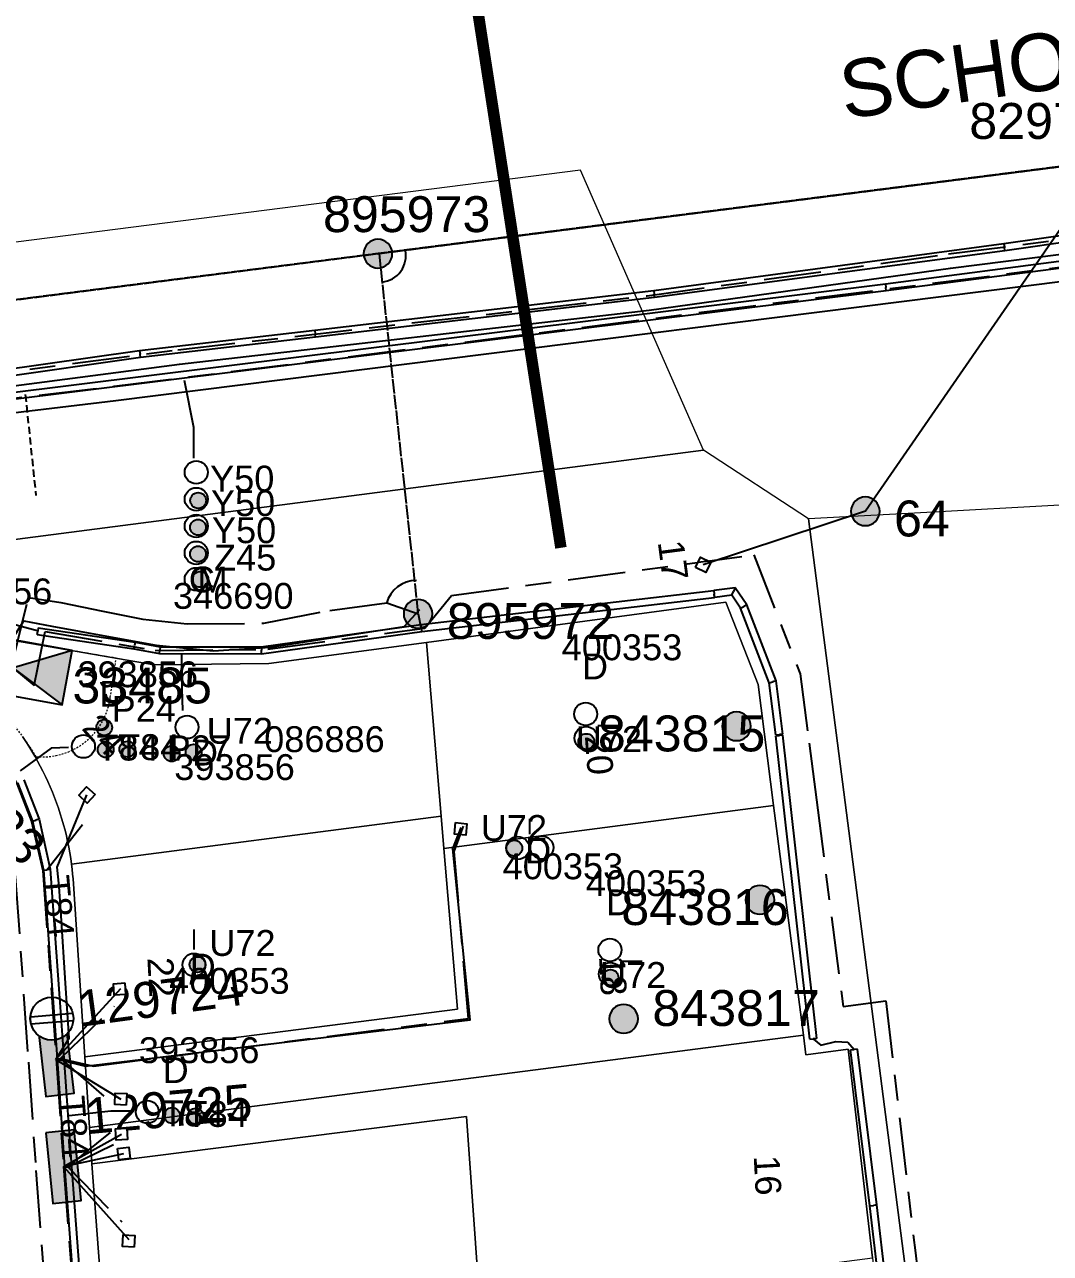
# Model space of a CAD drawing. Header units: metres. Extents: x 301589 to 305563, y 6268713 to 6270518.
# Drawn here: x 304135 to 304206.3, y 6269331.7 to 6269417.3 of the extents above; entities that cross this region are included whole.
import ezdxf
from ezdxf.enums import TextEntityAlignment as Align

# ---------------------------------------------------------------- set-up
doc = ezdxf.new("R2010")
doc.units = ezdxf.units.M
for name, pattern in [('Cable Exist OH', [1, 1, 0]), ('Cable Exist UG', [8.2, 4, -1.2, 1.8, -1.2]), ('DASHED', [0.75, 0.5, -0.25]), ('HIDDEN', [0.375, 0.25, -0.125]), ('HIDDEN2', [0.1875, 0.125, -0.0625])]:
    doc.linetypes.add(name, pattern=pattern)
doc.layers.get('0').update_dxf_attribs({"color": 6})
for name, color, linetype in [('_User Miscellaneous1', 7, 'Continuous'), ('_User Miscellaneous12', 7, 'Continuous'), ('Duct_SP_EXT', 7, 'Continuous'), ('Equip_LV_EXT', 7, 'Continuous'), ('Mains_HV_EXT', 1, 'Continuous'), ('Mains_LV_EXT', 5, 'Continuous'), ('Mains_SL_EXT', 3, 'Continuous'), ('Mains_TR_EXT', 6, 'Continuous'), ('Services_SP_EXT', 7, 'Continuous'), ('Sub_SP_EXT', 7, 'Continuous'), ('SupportsOH_SP_TR_HV_LV_SL_EXT', 7, 'Continuous'), ('SupportsOH_SP_TR_HV_LV_SL_MOD', 3, 'Continuous'), ('SupportsUG_SP_LV_EXT', 7, 'Continuous'), ('Trench_SP_EXT', 7, 'Continuous')]:
    doc.layers.add(name, color=color, linetype=linetype)
for name, color, linetype, lineweight in [('Cadastre Land Parcels_SP_EXT', 7, 'Continuous', 5), ('Cadastre Other Property_SP_EXT', 9, 'HIDDEN', 5), ('Cadastre Roads_SP_EXT', 9, 'Continuous', 5)]:
    doc.layers.add(name, color=color, linetype=linetype, lineweight=lineweight)
doc.layers.add('UNKNOWN_FEATURES', color=1, linetype='DASHED', plot=False)
doc.styles.add('iecARIAL', font='arial.ttf', dxfattribs={"height": 2})
doc.styles.add('POLE_LABEL', font='arial.ttf')
doc.styles.get("Standard").update_dxf_attribs({"font": 'arial.ttf'})
doc.linetypes.add('Cable E UG', pattern='A,6,-0.5,["E",Standard,S=1.7,R=0,X=0.5,Y=-1],-2.9', length=9.4)
doc.linetypes.add('Cable P UG', pattern='A,6,-0.5,["P",Standard,S=1.7,R=0,X=0.5,Y=-1],-2.9', length=9.4)

# ---------------------------------------------------------------- blocks, each defined once
blk = doc.blocks.new('*U83')
for points in [[(0, 0), (-3.437, 2.572), (-4.12, -1.207)], [(0, 0), (4.12, 1.207), (3.437, -2.572)]]:
    blk.add_hatch(color=256).paths.add_polyline_path(points)
for p, q in [((-3.437, 2.572), (3.437, -2.572)), ((4.12, 1.207), (-4.12, -1.207))]:
    blk.add_line(p, q)
blk.add_lwpolyline([(-4.12, -1.207), (3.437, -2.572), (4.12, 1.207), (-3.437, 2.572)], close=True)
for tag, height, flags, p in [('ASSET_NUM', 2.5, 8, (2, 2)), ('STREET_CODE', 0.2, 9, (1.5, 0)), ('OPERATING_VOLTAGE', 0.2, 9, (1.5, -0.6)), ('ORIENTATION', 0.2, 9, (1.5, -0.8)), ('CONSTRUCTED_VOLTAGE', 0.2, 9, (1.5, -0.2)), ('NO_PHASES', 0.2, 9, (1.5, -0.4)), ('OWNED_BY', 0.2, 9, (1.5, -1)), ('OPERATED_BY', 0.2, 9, (1.5, -1.2)), ('SECONDARY_VOLTAGE', 0.2, 9, (1.5, -1.6)), ('STATE', 0.2, 9, (1.5, -1.8)), ('MAINTAINED_BY', 0.2, 9, (1.5, -1.4)), ('SUBSTATION_TYPE', 0.2, 9, (1.5, -2.2)), ('USAGE', 0.2, 9, (1.5, -2.4)), ('PARENT', 0.2, 9, (1.5, -2)), ('LEGEND', 0.2, 9, (1.5, -2.6)), ('STREETNAME', 0.2, 9, (1.5, -3)), ('SUBURB', 0.2, 9, (1.5, -3.2)), ('LOCATION', 0.2, 9, (1.5, -2.8)), ('NOTES', 0.2, 9, (1.5, -3.4)), ('Z', 0.2, 1, (1.5, -3.6))]:
    blk.add_attdef(tag, text='', height=height, dxfattribs=dict(flags=flags)).set_placement(p, align=Align.MIDDLE_LEFT)
blk = doc.blocks.new('PILLAR_EXT')
blk.add_hatch(color=256).paths.add_polyline_path([(-2.475, 0.99), (-2.475, -0.99), (2.475, -0.99), (2.475, 0.99)])
blk.add_lwpolyline([(-2.475, -0.99), (2.475, -0.99), (2.475, 0.99), (-2.475, 0.99)], close=True)
at = {"style": 'iecARIAL', "flags": 8}
blk.add_attdef('ASSET_NUM', (1.5, 3.5), '', height=2.5, dxfattribs=at)
for tag, p, flags in [('OWNED_BY', (0, -0.2), 9), ('STATE', (0, -0.4), 9), ('SUPPORT_TYPE', (0, -0.6), 9), ('USAGE', (0, -0.8), 9), ('LEGEND', (0, -1), 9), ('STREETNAME', (0, -1.8), 9), ('LOCATION', (0, -1.2), 9), ('NOTES', (0, -1.4), 9), ('PARENT', (0, -1.6), 9), ('SUBURB', (0, -2), 1)]:
    blk.add_attdef(tag, p, '', height=0.2, dxfattribs=dict(flags=flags))
blk = doc.blocks.new('DUCT_EXT')
blk.add_circle((0, 0.8), 0.8)
at = {"flags": 1}
blk.add_attdef('Z', (0, 0), '', height=0.2, dxfattribs=at)
at = {"flags": 9}
for tag, p in [('DUCT_CODE', (0, 0)), ('XSECT_TYPE', (0, -0.2)), ('STATE', (0, -0.6)), ('FB_REFERENCE', (0, -0.4)), ('NOTES', (0, -0.8))]:
    blk.add_attdef(tag, text='', height=0.2, dxfattribs=at).set_placement(p, align=Align.MIDDLE_LEFT)
blk = doc.blocks.new('CCP_EXT')
at = {"flags": 9}
for tag, p in [('STATE', (0, -1.8)), ('USAGE', (0, -1.2)), ('LEGEND', (0, -1.4)), ('LIFE_SUPPORT', (0, -1.6)), ('NOTES', (0, -2))]:
    blk.add_attdef(tag, text='', height=0.2, dxfattribs=at).set_placement(p, align=Align.MIDDLE_LEFT)
blk.add_wipeout([(0, 0.566), (0.566, 0), (0, -0.566), (-0.566, 0)])
blk.add_lwpolyline([(-0.566, 0), (0, 0.566), (0.566, 0), (0, -0.566), (-0.566, 0)])
at = {"flags": 1}
blk.add_attdef('Z', (0, 0), '', height=0.2, dxfattribs=at)
at = {"flags": 9}
for tag, p in [('CCP_TYPE', (0, 0)), ('OPERATING_VOLTAGE', (0, -0.6)), ('ORIENTATION', (0, -0.8)), ('CONSTRUCTED_VOLTAGE', (0, -0.2)), ('NO_PHASES', (0, -0.4)), ('OWNED_BY', (0, -1))]:
    blk.add_attdef(tag, text='', height=0.2, dxfattribs=at).set_placement(p, align=Align.MIDDLE_LEFT)
blk = doc.blocks.new('POLE_EXT')
blk.add_hatch(color=256).paths.add_polyline_path([(-1, 0, 1), (1, 0, 1)])
blk.add_lwpolyline([(-1, 0, 1), (1, 0, 1)], format="xyb", close=True)
for tag, height, flags, p in [('pNumber', 2.5, 8, (-17.84, 2.067)), ('OWNED_BY', 0.2, 9, (1.355, -0.4)), ('SPECIAL_USE', 0.2, 9, (1.355, -0.8)), ('PARENT', 0.2, 9, (1.355, -0.6)), ('cLV', 0.2, 9, (1.355, -1.4)), ('STATE', 0.2, 9, (1.355, -1)), ('hDepth', 0.2, 9, (1.355, -1.6)), ('hDia', 0.2, 9, (1.355, -1.8)), ('USAGE', 0.2, 9, (1.355, -1.2)), ('cHV', 0.2, 9, (1.355, -2)), ('LBRACKET', 0.2, 9, (1.355, -2.2)), ('LExisting', 0.2, 9, (1.355, -2.4)), ('LANTNUMBER', 0.2, 9, (1.355, -2.6)), ('cLinedev', 0.2, 9, (1.355, -3.4)), ('LOther', 0.2, 9, (1.355, -2.8)), ('LRemove', 0.2, 9, (1.355, -3)), ('LEGEND', 0.2, 9, (1.355, -3.2)), ('pExisting', 0.2, 9, (1.355, -3.8)), ('LOCATION', 0.2, 9, (1.355, -3.6)), ('PFNUMBER', 0.2, 9, (1.355, -4)), ('NEWPFNUMBER', 0.2, 9, (1.355, -4.2)), ('pFooting', 0.2, 9, (1.355, -4.4)), ('pNew', 0.2, 9, (1.355, -4.6)), ('pRelocate', 0.2, 9, (1.355, -5)), ('pRemove', 0.2, 9, (1.355, -5.2)), ('cspan', 0.2, 9, (1.355, -6)), ('pReplace', 0.2, 9, (1.355, -5.4)), ('pStay', 0.2, 9, (1.355, -5.6)), ('pType', 0.2, 9, (1.355, -5.8)), ('STREETNAME', 0.2, 9, (1.355, -6.2)), ('SUBURB', 0.2, 9, (1.355, -6.4)), ('NOTES', 0.2, 9, (1.355, -6.6)), ('MAINTAINED_BY', 0.2, 9, (1.355, -6.814)), ('OPERATED_BY', 0.2, 9, (1.355, -7.014))]:
    blk.add_attdef(tag, text='', height=height, dxfattribs=dict(flags=flags)).set_placement(p, align=Align.MIDDLE_LEFT)
at = {"style": 'POLE_LABEL'}
for tag, height, flags, p in [('ASSET_NUM', 2.5, 8, (2, 2)), ('STRUCTURE_PLANT_NUMBER', 0.2, 9, (1.355, 0.028)), ('STREET_CODE', 0.2, 9, (1.355, -0.2))]:
    blk.add_attdef(tag, text='', height=height, dxfattribs=dict(at, flags=flags)).set_placement(p, align=Align.MIDDLE_LEFT)
at = {"flags": 1}
blk.add_attdef('Z', (1.355, -7.328), '', height=0.2, dxfattribs=at)
blk = doc.blocks.new('LV_UG_LINKS_CLOSED_EXT')
blk.add_wipeout([(-1.056, 1.057), (-1.18, 0.916), (-1.286, 0.761), (-1.371, 0.594), (-1.435, 0.417), (-1.476, 0.234), (-1.493, 0.047), (-1.487, -0.14), (-1.458, -0.326), (-1.406, -0.506), (-1.331, -0.678), (-1.236, -0.839), (-1.121, -0.988), (-0.988, -1.12), (-0.84, -1.235), (-0.679, -1.331), (-0.506, -1.406), (-0.326, -1.458), (-0.141, -1.487), (0.047, -1.493), (0.233, -1.476), (0.416, -1.435), (0.593, -1.371), (0.76, -1.286), (0.915, -1.181), (1.056, -1.057), (1.18, -0.916), (1.286, -0.761), (1.371, -0.594), (1.435, -0.417), (1.476, -0.234), (1.493, -0.047), (1.487, 0.14), (1.458, 0.326), (1.406, 0.506), (1.331, 0.678), (1.236, 0.839), (1.121, 0.988), (0.988, 1.12), (0.84, 1.235), (0.679, 1.331), (0.506, 1.406), (0.326, 1.458), (0.141, 1.487), (-0.047, 1.493), (-0.233, 1.476), (-0.416, 1.435), (-0.593, 1.371), (-0.76, 1.286), (-0.915, 1.181)])
for p, q in [((-0.25, -1.479), (-0.25, 1.479)), ((0.25, -1.479), (0.25, 1.479))]:
    blk.add_line(p, q)
blk.add_circle((0, 0), 1.5)
at = {"flags": 9}
for tag, p in [('ACTUAL_STATUS', (0, 0)), ('OPERATING_VOLTAGE', (0, -0.6)), ('ORIENTATION', (0, -0.8)), ('CONSTRUCTED_VOLTAGE', (0, -0.2)), ('NO_PHASES', (0, -0.4)), ('STATE', (0, -1)), ('SWITCH_TYPE', (0, -1.2)), ('USAGE', (0, -1.4)), ('NOTES', (0, -1.6))]:
    blk.add_attdef(tag, text='', height=0.2, dxfattribs=at).set_placement(p, align=Align.MIDDLE_LEFT)
at = {"flags": 1}
blk.add_attdef('Z', (0, 0), '', height=0.2, dxfattribs=at)
blk = doc.blocks.new('CABLE_LARGE_EXT')
h = blk.add_hatch(color=256)
edge = h.paths.add_edge_path()
edge.add_arc((0, 0.55), 0.55, 0, 360)
blk.add_circle((0, 0.55), 0.55)
at = {"flags": 1}
blk.add_attdef('Z', (0, 0), '', height=0.2, dxfattribs=at)
at = {"flags": 9}
for tag, p in [('COND_CODE', (0, 0)), ('XSECT_SIZE', (0, -0.6)), ('STATE', (0, -0.4)), ('FB_REFERENCE', (0, -0.2)), ('NOTES', (0, -0.8))]:
    blk.add_attdef(tag, text='', height=0.2, dxfattribs=at).set_placement(p, align=Align.MIDDLE_LEFT)

msp = doc.modelspace()

# ---------------------------------------------------------------- linework, layer by layer
at = {"layer": '_User Miscellaneous12'}
for p, q in [((304256.778, 6269407.264), (304194.859, 6269399.188)), ((304256.849, 6269406.789), (304194.919, 6269398.711)), ((304221.818, 6269404.679), (304203.11, 6269401.986)), ((304221.878, 6269404.202), (304203.176, 6269401.51)), ((304203.11, 6269401.986), (304178.74, 6269398.727)), ((304203.11, 6269401.986), (304203.143, 6269401.748)), ((304203.176, 6269401.51), (304203.143, 6269401.748)), ((304203.176, 6269401.51), (304178.8, 6269398.251)), ((304194.859, 6269399.188), (304133.354, 6269391.535)), ((304194.859, 6269399.188), (304194.889, 6269398.949)), ((304194.919, 6269398.711), (304133.425, 6269391.06)), ((304178.74, 6269398.727), (304155.149, 6269395.964)), ((304178.8, 6269398.251), (304155.204, 6269395.487)), ((304178.74, 6269398.727), (304178.77, 6269398.489)), ((304178.8, 6269398.251), (304178.77, 6269398.489)), ((304194.919, 6269398.711), (304194.889, 6269398.949)), ((304155.149, 6269395.964), (304142.959, 6269394.547)), ((304155.149, 6269395.964), (304155.176, 6269395.726)), ((304155.204, 6269395.487), (304155.176, 6269395.726)), ((304155.204, 6269395.487), (304143.02, 6269394.071)), ((304142.959, 6269394.547), (304125.885, 6269392.138)), ((304143.02, 6269394.071), (304125.944, 6269391.661)), ((304142.959, 6269394.547), (304142.99, 6269394.309)), ((304143.02, 6269394.071), (304142.99, 6269394.309)), ((304162.536, 6269375.495), (304182.92, 6269377.855)), ((304184.395, 6269378.042), (304182.918, 6269377.855)), ((304182.918, 6269377.855), (304182.948, 6269377.616)), ((304182.92, 6269377.855), (304182.948, 6269377.616)), ((304182.976, 6269377.378), (304182.948, 6269377.616)), ((304182.978, 6269377.378), (304182.948, 6269377.616)), ((304184.166, 6269377.529), (304184.281, 6269377.785)), ((304184.395, 6269378.042), (304184.281, 6269377.785)), ((304185.214, 6269376.857), (304184.395, 6269378.042)), ((304162.591, 6269375.018), (304182.976, 6269377.378)), ((304184.166, 6269377.529), (304182.978, 6269377.378)), ((304184.786, 6269376.632), (304184.166, 6269377.529)), ((304184.786, 6269376.632), (304185, 6269376.745)), ((304185.214, 6269376.857), (304185, 6269376.745)), ((304187.251, 6269371.562), (304185.214, 6269376.857)), ((304186.782, 6269371.444), (304184.786, 6269376.632)), ((304135.836, 6269374.793), (304135.871, 6269375.03)), ((304135.906, 6269375.267), (304135.871, 6269375.03)), ((304135.906, 6269375.267), (304142.638, 6269374.264)), ((304151.415, 6269373.94), (304162.53, 6269375.494)), ((304151.448, 6269373.46), (304162.597, 6269375.018)), ((304162.53, 6269375.494), (304162.563, 6269375.256)), ((304162.536, 6269375.495), (304162.563, 6269375.256)), ((304162.597, 6269375.018), (304162.563, 6269375.256)), ((304162.591, 6269375.018), (304162.563, 6269375.256)), ((304135.836, 6269374.793), (304142.559, 6269373.791)), ((304142.638, 6269374.264), (304142.599, 6269374.027)), ((304142.638, 6269374.264), (304144.386, 6269373.945)), ((304142.559, 6269373.791), (304142.599, 6269374.027)), ((304142.559, 6269373.791), (304144.342, 6269373.465)), ((304144.342, 6269373.465), (304144.364, 6269373.705)), ((304144.342, 6269373.465), (304151.448, 6269373.46)), ((304144.386, 6269373.945), (304144.364, 6269373.705)), ((304144.386, 6269373.945), (304151.415, 6269373.94)), ((304151.415, 6269373.94), (304151.431, 6269373.7)), ((304151.448, 6269373.46), (304151.431, 6269373.7)), ((304186.782, 6269371.444), (304187.017, 6269371.503)), ((304187.245, 6269367.802), (304186.782, 6269371.444)), ((304187.251, 6269371.562), (304187.017, 6269371.503)), ((304187.721, 6269367.863), (304187.251, 6269371.562)), ((304187.245, 6269367.802), (304187.483, 6269367.833)), ((304187.246, 6269367.733), (304187.485, 6269367.759)), ((304189.604, 6269346.622), (304187.246, 6269367.733)), ((304187.721, 6269367.863), (304187.483, 6269367.833)), ((304187.723, 6269367.786), (304187.485, 6269367.759)), ((304190.081, 6269346.675), (304187.723, 6269367.786)), ((304134.469, 6269364.468), (304135.5, 6269361.809)), ((304134.9, 6269364.683), (304135.96, 6269361.949)), ((304135.5, 6269361.809), (304135.73, 6269361.879)), ((304135.5, 6269361.809), (304136.267, 6269358.391)), ((304135.96, 6269361.949), (304135.73, 6269361.879)), ((304135.96, 6269361.949), (304136.743, 6269358.461)), ((304136.267, 6269358.391), (304136.505, 6269358.426)), ((304136.743, 6269358.461), (304136.505, 6269358.426)), ((304189.604, 6269346.622), (304189.842, 6269346.648)), ((304190.081, 6269346.675), (304189.842, 6269346.648)), ((304192.916, 6269345.932), (304192.678, 6269345.903)), ((304194.262, 6269335.087), (304192.916, 6269345.932)), ((304137.213, 6269345.267), (304137.453, 6269345.285)), ((304137.213, 6269345.268), (304137.453, 6269345.285)), ((304137.213, 6269345.268), (304137.728, 6269337.714)), ((304137.692, 6269345.302), (304137.453, 6269345.285)), ((304137.692, 6269345.301), (304137.453, 6269345.285)), ((304137.692, 6269345.301), (304138.206, 6269337.747)), ((304192.44, 6269345.873), (304192.678, 6269345.903)), ((304193.785, 6269335.028), (304192.44, 6269345.873)), ((304137.728, 6269337.712), (304137.967, 6269337.73)), ((304137.728, 6269337.714), (304137.967, 6269337.73)), ((304137.728, 6269337.712), (304138.75, 6269324.231)), ((304138.206, 6269337.749), (304137.967, 6269337.73)), ((304138.206, 6269337.747), (304137.967, 6269337.73)), ((304138.206, 6269337.749), (304139.228, 6269324.269)), ((304193.785, 6269335.029), (304194.023, 6269335.057)), ((304193.785, 6269335.028), (304194.023, 6269335.057)), ((304196.086, 6269315.554), (304193.785, 6269335.029)), ((304194.262, 6269335.087), (304194.023, 6269335.057)), ((304194.262, 6269335.086), (304194.023, 6269335.057)), ((304196.562, 6269315.61), (304194.262, 6269335.086))]:
    msp.add_line(p, q, dxfattribs=at)
at = {"layer": '_User Miscellaneous12', "const_width": 0.8}
msp.add_lwpolyline([(304172.277, 6269380.833), (304164.096, 6269433.677)], dxfattribs=at)
at = {"layer": 'Cadastre Land Parcels_SP_EXT', "linetype": 'Continuous'}
for points in [[(304189.497, 6269382.853), (304182.194, 6269387.623), (304128.894, 6269380.721), (304129.193, 6269375.241), (304143.965, 6269372.691), (304151.946, 6269372.771), (304162.934, 6269374.252), (304183.753, 6269377.058), (304185.995, 6269371.306), (304187.082, 6269362.893), (304189.149, 6269346.894), (304189.324, 6269345.541), (304192.271, 6269345.93), (304193.969, 6269331.399), (304195.821, 6269315.551), (304197.028, 6269305.233), (304199.41, 6269303.424), (304199.797, 6269303.13), (304189.497, 6269382.853)], [(304187.082, 6269362.893), (304185.995, 6269371.306), (304183.753, 6269377.058), (304162.934, 6269374.252), (304163.949, 6269362.153), (304164.138, 6269359.902), (304187.082, 6269362.893)], [(304189.149, 6269346.894), (304187.082, 6269362.893), (304164.138, 6269359.902), (304165.078, 6269348.715), (304139.137, 6269345.405), (304139.459, 6269340.479), (304189.149, 6269346.894)], [(304165.078, 6269348.715), (304164.138, 6269359.902), (304163.949, 6269362.153), (304138.215, 6269358.805), (304138.257, 6269358.464), (304138.294, 6269358.124), (304138.324, 6269357.781), (304138.351, 6269357.439), (304139.137, 6269345.405), (304165.078, 6269348.715)], [(304189.149, 6269346.894), (304139.459, 6269340.479), (304139.625, 6269337.95), (304165.699, 6269341.243), (304166.647, 6269327.855), (304193.969, 6269331.399), (304192.271, 6269345.93), (304189.324, 6269345.541), (304189.149, 6269346.894)], [(304166.656, 6269327.701), (304166.647, 6269327.855), (304165.699, 6269341.243), (304139.625, 6269337.95), (304140.648, 6269324.423), (304166.656, 6269327.701)]]:
    msp.add_lwpolyline(points, close=True, dxfattribs=at)
msp.add_lwpolyline([(304134.805, 6269367.691), (304135.029, 6269367.359), (304135.247, 6269367.022), (304135.457, 6269366.682), (304135.66, 6269366.337), (304135.857, 6269365.99), (304136.046, 6269365.637), (304136.23, 6269365.281), (304136.406, 6269364.923), (304136.575, 6269364.559), (304136.736, 6269364.193), (304136.891, 6269363.825), (304137.037, 6269363.453), (304137.177, 6269363.077), (304137.309, 6269362.7), (304137.434, 6269362.319), (304137.552, 6269361.937), (304137.661, 6269361.552), (304137.764, 6269361.165), (304137.857, 6269360.775), (304137.944, 6269360.385), (304138.024, 6269359.993), (304138.095, 6269359.598), (304138.159, 6269359.203), (304138.215, 6269358.805), (304163.949, 6269362.153), (304162.934, 6269374.252), (304151.946, 6269372.771), (304143.965, 6269372.691), (304143.965, 6269372.691), (304129.193, 6269375.241)], dxfattribs=at)
at = {"layer": 'Cadastre Other Property_SP_EXT', "linetype": 'HIDDEN2'}
msp.add_lwpolyline([(304129.193, 6269375.241), (304126.253, 6269374.791), (304126.253, 6269374.791, -0.143974), (304135.765, 6269366.291), (304135.765, 6269366.291, 0.403289), (304140.916, 6269370.425), (304140.916, 6269370.425), (304141.328, 6269373.147), (304129.193, 6269375.241)], format="xyb", close=True, dxfattribs=at)
at = {"layer": 'Cadastre Roads_SP_EXT', "linetype": 'Continuous'}
msp.add_lwpolyline([(304227.231, 6269266.671), (304227.046, 6269268.143), (304224.377, 6269289.329), (304222.959, 6269300.585), (304212.44, 6269384.095), (304199.043, 6269383.37), (304189.497, 6269382.853), (304199.797, 6269303.13), (304201.353, 6269291.087), (304204.713, 6269265.081), (304227.231, 6269266.671)], close=True, dxfattribs=at)
at = {"layer": 'Duct_SP_EXT'}
for p, q in [((304256.778, 6269407.264), (304194.859, 6269399.188)), ((304256.849, 6269406.789), (304194.919, 6269398.711)), ((304221.818, 6269404.679), (304203.11, 6269401.986)), ((304221.878, 6269404.202), (304203.176, 6269401.51)), ((304203.11, 6269401.986), (304178.74, 6269398.727)), ((304203.11, 6269401.986), (304203.143, 6269401.748)), ((304203.176, 6269401.51), (304203.143, 6269401.748)), ((304203.176, 6269401.51), (304178.8, 6269398.251)), ((304194.859, 6269399.188), (304133.354, 6269391.535)), ((304194.859, 6269399.188), (304194.889, 6269398.949)), ((304194.919, 6269398.711), (304133.425, 6269391.06)), ((304178.74, 6269398.727), (304155.149, 6269395.964)), ((304178.8, 6269398.251), (304155.204, 6269395.487)), ((304178.74, 6269398.727), (304178.77, 6269398.489)), ((304178.8, 6269398.251), (304178.77, 6269398.489)), ((304194.919, 6269398.711), (304194.889, 6269398.949)), ((304155.149, 6269395.964), (304142.959, 6269394.547)), ((304155.149, 6269395.964), (304155.176, 6269395.726)), ((304155.204, 6269395.487), (304155.176, 6269395.726)), ((304155.204, 6269395.487), (304143.02, 6269394.071)), ((304142.959, 6269394.547), (304125.885, 6269392.138)), ((304143.02, 6269394.071), (304125.944, 6269391.661)), ((304142.959, 6269394.547), (304142.99, 6269394.309)), ((304143.02, 6269394.071), (304142.99, 6269394.309)), ((304162.536, 6269375.495), (304182.92, 6269377.855)), ((304184.395, 6269378.042), (304182.918, 6269377.855)), ((304182.918, 6269377.855), (304182.948, 6269377.616)), ((304182.92, 6269377.855), (304182.948, 6269377.616)), ((304182.976, 6269377.378), (304182.948, 6269377.616)), ((304182.978, 6269377.378), (304182.948, 6269377.616)), ((304184.166, 6269377.529), (304184.281, 6269377.785)), ((304184.395, 6269378.042), (304184.281, 6269377.785)), ((304185.214, 6269376.857), (304184.395, 6269378.042)), ((304162.591, 6269375.018), (304182.976, 6269377.378)), ((304184.166, 6269377.529), (304182.978, 6269377.378)), ((304184.786, 6269376.632), (304184.166, 6269377.529)), ((304184.786, 6269376.632), (304185, 6269376.745)), ((304185.214, 6269376.857), (304185, 6269376.745)), ((304187.251, 6269371.562), (304185.214, 6269376.857)), ((304186.782, 6269371.444), (304184.786, 6269376.632)), ((304135.836, 6269374.793), (304135.871, 6269375.03)), ((304135.906, 6269375.267), (304135.871, 6269375.03)), ((304135.906, 6269375.267), (304142.638, 6269374.264)), ((304151.415, 6269373.94), (304162.53, 6269375.494)), ((304151.448, 6269373.46), (304162.597, 6269375.018)), ((304162.53, 6269375.494), (304162.563, 6269375.256)), ((304162.536, 6269375.495), (304162.563, 6269375.256)), ((304162.597, 6269375.018), (304162.563, 6269375.256)), ((304162.591, 6269375.018), (304162.563, 6269375.256)), ((304135.836, 6269374.793), (304142.559, 6269373.791)), ((304142.638, 6269374.264), (304142.599, 6269374.027)), ((304142.638, 6269374.264), (304144.386, 6269373.945)), ((304142.559, 6269373.791), (304142.599, 6269374.027)), ((304142.559, 6269373.791), (304144.342, 6269373.465)), ((304144.342, 6269373.465), (304144.364, 6269373.705)), ((304144.342, 6269373.465), (304151.448, 6269373.46)), ((304144.386, 6269373.945), (304144.364, 6269373.705)), ((304144.386, 6269373.945), (304151.415, 6269373.94)), ((304151.415, 6269373.94), (304151.431, 6269373.7)), ((304151.448, 6269373.46), (304151.431, 6269373.7)), ((304186.782, 6269371.444), (304187.017, 6269371.503)), ((304187.245, 6269367.802), (304186.782, 6269371.444)), ((304187.251, 6269371.562), (304187.017, 6269371.503)), ((304187.721, 6269367.863), (304187.251, 6269371.562)), ((304187.245, 6269367.802), (304187.483, 6269367.833)), ((304187.246, 6269367.733), (304187.485, 6269367.759)), ((304189.604, 6269346.622), (304187.246, 6269367.733)), ((304187.721, 6269367.863), (304187.483, 6269367.833)), ((304187.723, 6269367.786), (304187.485, 6269367.759)), ((304190.081, 6269346.675), (304187.723, 6269367.786)), ((304134.469, 6269364.468), (304135.5, 6269361.809)), ((304134.9, 6269364.683), (304135.96, 6269361.949)), ((304135.5, 6269361.809), (304135.73, 6269361.879)), ((304135.5, 6269361.809), (304136.267, 6269358.391)), ((304135.96, 6269361.949), (304135.73, 6269361.879)), ((304135.96, 6269361.949), (304136.743, 6269358.461)), ((304136.267, 6269358.391), (304136.505, 6269358.426)), ((304136.743, 6269358.461), (304136.505, 6269358.426)), ((304189.604, 6269346.622), (304189.842, 6269346.648)), ((304190.081, 6269346.675), (304189.842, 6269346.648)), ((304192.916, 6269345.932), (304192.678, 6269345.903)), ((304194.262, 6269335.087), (304192.916, 6269345.932)), ((304137.213, 6269345.267), (304137.453, 6269345.285)), ((304137.213, 6269345.268), (304137.453, 6269345.285)), ((304137.213, 6269345.268), (304137.728, 6269337.714)), ((304137.692, 6269345.302), (304137.453, 6269345.285)), ((304137.692, 6269345.301), (304137.453, 6269345.285)), ((304137.692, 6269345.301), (304138.206, 6269337.747)), ((304192.44, 6269345.873), (304192.678, 6269345.903)), ((304193.785, 6269335.028), (304192.44, 6269345.873)), ((304137.728, 6269337.712), (304137.967, 6269337.73)), ((304137.728, 6269337.714), (304137.967, 6269337.73)), ((304137.728, 6269337.712), (304138.75, 6269324.231)), ((304138.206, 6269337.749), (304137.967, 6269337.73)), ((304138.206, 6269337.747), (304137.967, 6269337.73)), ((304138.206, 6269337.749), (304139.228, 6269324.269)), ((304193.785, 6269335.029), (304194.023, 6269335.057)), ((304193.785, 6269335.028), (304194.023, 6269335.057)), ((304196.086, 6269315.554), (304193.785, 6269335.029)), ((304194.262, 6269335.087), (304194.023, 6269335.057)), ((304194.262, 6269335.086), (304194.023, 6269335.057)), ((304196.562, 6269315.61), (304194.262, 6269335.086))]:
    msp.add_line(p, q, dxfattribs=at)
for points in [[(304146.72, 6269387.071), (304146.72, 6269389.201), (304146.078, 6269392.48)], [(304145.974, 6269369.496), (304145.91, 6269371.05), (304145.904, 6269373.455)], [(304174.856, 6269368.471), (304176.256, 6269368.471)], [(304138.009, 6269366.928), (304136.803, 6269366.893), (304134.651, 6269365.307)], [(304170.104, 6269360.888), (304170.104, 6269361.962)], [(304146.745, 6269352.872), (304146.745, 6269354.272)], [(304176.539, 6269352.05), (304177.939, 6269352.05)], [(304142.337, 6269341.607), (304140.951, 6269341.621), (304138.052, 6269341.301)]]:
    msp.add_lwpolyline(points, dxfattribs=at)
at = {"layer": 'Mains_HV_EXT', "linetype": 'Cable P UG'}
msp.add_lwpolyline([(304119.778, 6269388.514), (304141.311, 6269391.084), (304218.994, 6269400.874), (304232.35, 6269402.712), (304240.788, 6269403.795), (304244.52, 6269404.223), (304250.084, 6269404.99), (304254.043, 6269405.586), (304259.872, 6269406.412), (304265.152, 6269407.3), (304269.626, 6269408.017), (304272.729, 6269408.522), (304277.099, 6269409.24), (304278.887, 6269409.53), (304280.641, 6269409.82), (304287.63, 6269410.903), (304293.484, 6269411.775), (304297.215, 6269412.371)], dxfattribs=at)
at = {"layer": 'Mains_HV_EXT', "linetype": 'Cable Exist OH'}
for points in [[(304159.503, 6269401.307), (304210.348, 6269407.794)], [(304159.617, 6269401.322), (304162.334, 6269376.239)]]:
    msp.add_lwpolyline(points, dxfattribs=at)
at = {"layer": 'Mains_HV_EXT', "linetype": 'Continuous'}
for points in [[(304159.831, 6269399.333, 0.449984), (304161.441, 6269401.555)], [(304162.224, 6269378.549, 0.353216), (304160.15, 6269376.951)]]:
    msp.add_lwpolyline(points, format="xyb", dxfattribs=at)
at = {"layer": 'Mains_HV_EXT', "linetype": 'Cable Exist UG'}
for points in [[(304134.141, 6269372.47), (304134.163, 6269373.032), (304135.222, 6269377.374), (304135.222, 6269377.374), (304137.463, 6269377.023), (304140.401, 6269376.431), (304143.176, 6269375.871), (304146.265, 6269375.535), (304151.599, 6269375.587), (304156.194, 6269376.471), (304160.16, 6269376.997), (304162.334, 6269376.239)], [(304189.545, 6269367.236), (304190.057, 6269363.277), (304191.913, 6269348.909), (304194.897, 6269349.302), (304196.949, 6269331.748), (304198.801, 6269315.899), (304199.859, 6269306.85), (304199.859, 6269306.85), (304202.515, 6269305.471), (304202.515, 6269305.471), (304203.03, 6269301.475), (304203.03, 6269301.475), (304205.02, 6269286.088)]]:
    msp.add_lwpolyline(points, dxfattribs=at)
at = {"layer": 'Mains_HV_EXT', "linetype": 'Cable E UG'}
msp.add_lwpolyline([(304133.663, 6269373.799), (304134.903, 6269375.743), (304134.903, 6269375.743), (304136.855, 6269375.383), (304140.644, 6269374.683), (304144.097, 6269374.046), (304148.072, 6269373.652), (304152.057, 6269373.926), (304157.311, 6269374.734), (304161.357, 6269375.356), (304162.455, 6269376.537)], dxfattribs=at)
at = {"layer": 'Mains_LV_EXT', "linetype": 'Cable Exist OH'}
msp.add_lwpolyline([(304210.348, 6269407.796), (304123.633, 6269396.731)], dxfattribs=at)
at = {"layer": 'Mains_LV_EXT', "linetype": 'Cable Exist UG'}
for points in [[(304137.146, 6269345.261), (304137.665, 6269337.751)], [(304137.665, 6269337.751), (304138.677, 6269324.235), (304138.677, 6269324.235), (304139.814, 6269310.771)]]:
    msp.add_lwpolyline(points, dxfattribs=at)
at = {"layer": 'Mains_SL_EXT', "linetype": 'Cable Exist OH'}
msp.add_lwpolyline([(304039.466, 6269386.006), (304123.633, 6269396.731), (304210.348, 6269407.796)], dxfattribs=at)
at = {"layer": 'Mains_TR_EXT', "linetype": 'Cable Exist UG'}
msp.add_lwpolyline([(304119.678, 6269389.509), (304141.19, 6269392.076), (304218.863, 6269401.866), (304232.218, 6269403.703), (304240.667, 6269404.788), (304244.395, 6269405.215), (304249.941, 6269405.979), (304253.898, 6269406.575), (304259.719, 6269407.4), (304264.99, 6269408.286), (304269.467, 6269409.004), (304272.568, 6269409.509), (304276.938, 6269410.227), (304278.725, 6269410.517), (304280.482, 6269410.807), (304287.48, 6269411.892), (304293.331, 6269412.763), (304297.059, 6269413.359)], dxfattribs=at)
at = {"layer": 'Trench_SP_EXT', "linetype": 'Cable Exist UG'}
for points in [[(304162.334, 6269376.239), (304162.557, 6269375.173)], [(304133.13, 6269373.93), (304133.423, 6269375.73), (304133.423, 6269375.73), (304135.913, 6269375.053)], [(304136.505, 6269358.426), (304139.43, 6269362.16)], [(304189.864, 6269346.627), (304190.357, 6269346.209), (304191.402, 6269346.471), (304192.238, 6269346.423), (304192.678, 6269345.903)]]:
    msp.add_lwpolyline(points, dxfattribs=at)
at = {"layer": 'UNKNOWN_FEATURES'}
msp.add_lwpolyline([(304135.002, 6269391.498), (304135.735, 6269384.467)], dxfattribs=at)

# ---------------------------------------------------------------- block references
at = {"layer": 'Duct_SP_EXT'}
for name, p, rotation in [('DUCT_EXT', (304147.696, 6269386.088), 90.0000000000002), ('DUCT_EXT', (304147.696, 6269384.218), 90.0000000000002), ('DUCT_EXT', (304147.696, 6269382.348), 90.0000000000002), ('DUCT_EXT', (304147.696, 6269380.478), 90.0000000000002), ('DUCT_EXT', (304147.696, 6269378.645), 90.0000000000002), ('DUCT_EXT', (304147.057, 6269368.349), 89.92201218900266), ('CABLE_LARGE_EXT', (304145.738, 6269366.503), 89.92201218900266), ('CABLE_LARGE_EXT', (304147.264, 6269366.603), 89.92201218900266), ('CABLE_LARGE_EXT', (304168.485, 6269359.923), 269.9976546904564), ('DUCT_EXT', (304168.475, 6269359.94), 269.9976546904564), ('DUCT_EXT', (304170.15, 6269359.968), 269.9976546904564), ('DUCT_EXT', (304147.54, 6269351.801), 90.0000000000002), ('CABLE_LARGE_EXT', (304147.53, 6269351.819), 90.0000000000002)]:
    msp.add_blockref(name, p, dxfattribs=dict(at, rotation=rotation))
for name, p in [('CABLE_LARGE_EXT', (304147.036, 6269383.576)), ('CABLE_LARGE_EXT', (304147.018, 6269381.706)), ('CABLE_LARGE_EXT', (304147.018, 6269379.855)), ('CABLE_LARGE_EXT', (304147.187, 6269378.084)), ('DUCT_EXT', (304174.001, 6269368.459)), ('CABLE_LARGE_EXT', (304140.495, 6269367.775)), ('DUCT_EXT', (304174.029, 6269366.784)), ('DUCT_EXT', (304139.046, 6269366.204)), ('CABLE_LARGE_EXT', (304140.593, 6269366.229)), ('CABLE_LARGE_EXT', (304142.105, 6269366.261)), ('CABLE_LARGE_EXT', (304174.047, 6269366.794)), ('DUCT_EXT', (304175.684, 6269352.038)), ('DUCT_EXT', (304175.712, 6269350.363)), ('CABLE_LARGE_EXT', (304175.73, 6269350.373)), ('DUCT_EXT', (304143.497, 6269340.753)), ('CABLE_LARGE_EXT', (304145.207, 6269340.758)), ('CABLE_LARGE_EXT', (304146.856, 6269340.72))]:
    msp.add_blockref(name, p, dxfattribs=at)
at = {"layer": 'Sub_SP_EXT'}
ref = msp.add_blockref('*U83', (304134.141, 6269372.47), dxfattribs=at)
ref.add_attrib('ASSET_NUM', '33485', dxfattribs={"layer": '0', "height": 2.5}).set_placement((304138.281, 6269372.497), align=Align.TOP_LEFT)
at = {"layer": 'SupportsOH_SP_TR_HV_LV_SL_EXT'}
ref = msp.add_blockref('POLE_EXT', (304193.464, 6269383.375), dxfattribs=at)
ref.add_attrib('ASSET_NUM', '64', dxfattribs={"layer": '0', "height": 2.5, "rotation": 359.92898, "style": 'POLE_LABEL'}).set_placement((304195.464, 6269384.125), align=Align.TOP_LEFT)
ref = msp.add_blockref('POLE_EXT', (304162.334, 6269376.239), dxfattribs=at)
ref.add_attrib('ASSET_NUM', '895972', dxfattribs={"layer": '0', "height": 2.5, "style": 'POLE_LABEL'}).set_placement((304164.334, 6269376.989), align=Align.TOP_LEFT)
ref = msp.add_blockref('POLE_EXT', (304184.501, 6269368.409), dxfattribs=at)
ref.add_attrib('ASSET_NUM', '843815', dxfattribs={"layer": '0', "height": 2.5, "style": 'POLE_LABEL'}).set_placement((304186.501, 6269369.159), align=Align.TOP_RIGHT)
ref = msp.add_blockref('POLE_EXT', (304186.132, 6269356.322), dxfattribs=at)
ref.add_attrib('ASSET_NUM', '843816', dxfattribs={"layer": '0', "height": 2.5, "style": 'POLE_LABEL'}).set_placement((304188.132, 6269357.072), align=Align.TOP_RIGHT)
ref = msp.add_blockref('POLE_EXT', (304176.644, 6269348.045), dxfattribs=at)
ref.add_attrib('ASSET_NUM', '843817', dxfattribs={"layer": '0', "height": 2.5, "style": 'POLE_LABEL'}).set_placement((304178.644, 6269348.795), align=Align.MIDDLE_LEFT)
at = {"layer": 'SupportsOH_SP_TR_HV_LV_SL_MOD'}
ref = msp.add_blockref('POLE_EXT', (304210.348, 6269407.794), dxfattribs=at)
ref.add_attrib('ASSET_NUM', '829793', dxfattribs={"layer": '0', "height": 2.5, "rotation": 359.96866, "style": 'POLE_LABEL'}).set_placement((304212.348, 6269408.544), align=Align.BOTTOM_RIGHT)
ref = msp.add_blockref('POLE_EXT', (304159.542, 6269401.309), dxfattribs=at)
ref.add_attrib('ASSET_NUM', '895973', dxfattribs={"layer": '0', "height": 2.5, "style": 'POLE_LABEL'}).set_placement((304161.542, 6269402.059), align=Align.BOTTOM_CENTER)
at = {"layer": 'SupportsUG_SP_LV_EXT'}
ref = msp.add_blockref('PILLAR_EXT', (304130.019, 6269370.128), dxfattribs=dict(at, rotation=320.6226592825035))
ref.add_attrib('ASSET_NUM', '129723', dxfattribs={"layer": '0', "height": 2.5, "rotation": 314.36372, "style": 'iecARIAL'}).set_placement((304127.581, 6269367.744), align=Align.MIDDLE_LEFT)
ref = msp.add_blockref('PILLAR_EXT', (304137.134, 6269345.215), dxfattribs=dict(at, rotation=276.6972367548296))
ref.add_attrib('ASSET_NUM', '129724', dxfattribs={"layer": '0', "height": 2.5, "rotation": 7.73855, "style": 'iecARIAL'}).set_placement((304138.634, 6269348.715), align=Align.MIDDLE_LEFT)
ref = msp.add_blockref('PILLAR_EXT', (304137.665, 6269337.751), dxfattribs=dict(at, rotation=275.7160512902714))
ref.add_attrib('ASSET_NUM', '129725', dxfattribs={"layer": '0', "height": 2.5, "rotation": 5.13512, "style": 'iecARIAL'}).set_placement((304139.165, 6269341.251), align=Align.MIDDLE_LEFT)

# ---------------------------------------------------------------- texts
at = {"layer": '_User Miscellaneous1'}
msp.add_text('SCHOFIELDS           RD', height=4, rotation=8.1258, dxfattribs=at).set_placement((304191.994, 6269410.674))
at = {"layer": 'Cadastre Other Property_SP_EXT'}
msp.add_text('086886', height=1.8, dxfattribs=at).set_placement((304151.624, 6269366.612))
at = {"layer": 'Defpoints'}
for s, rotation, p in [('17', 277.44244, (304179.013, 6269381.236)), ('24', 312.46975, (304138.86, 6269368.233)), ('20', 274.37897, (304173.94, 6269367.744)), ('22', 273.07086, (304143.495, 6269352.285)), ('18', 273.08021, (304174.926, 6269352.393)), ('16', 273.08021, (304185.692, 6269338.498))]:
    msp.add_text(s, height=1.8, rotation=rotation, dxfattribs=at).set_placement(p)
at = {"layer": 'Duct_SP_EXT'}
for s, p in [('Y50', (304147.861, 6269384.75)), ('Y50', (304147.916, 6269383.045)), ('Y50', (304147.99, 6269381.157)), ('Z45', (304148.136, 6269379.25)), ('C', (304146.376, 6269377.728)), ('M', (304146.981, 6269377.71)), ('393856', (304128.484, 6269376.898)), ('346690', (304145.278, 6269376.585)), ('400353', (304172.329, 6269373.005)), ('D', (304173.74, 6269371.672)), ('393856', (304138.632, 6269371.128)), ('D', (304140.148, 6269369.772)), ('P24', (304141.007, 6269368.725)), ('U72', (304147.626, 6269367.193)), ('U72', (304173.31, 6269366.614)), ('T84', (304139.954, 6269366.024)), ('T84', (304141.457, 6269366.056)), ('P27', (304144.836, 6269365.974)), ('D', (304146.596, 6269365.676)), ('393856', (304145.369, 6269364.666)), ('U72', (304166.7, 6269360.428)), ('D', (304169.782, 6269358.864)), ('400353', (304168.218, 6269357.76)), ('400353', (304174.012, 6269356.584)), ('D', (304175.423, 6269355.25)), ('U72', (304147.806, 6269352.422)), ('D', (304146.439, 6269350.782)), ('U72', (304174.993, 6269350.193)), ('400353', (304145.008, 6269349.785)), ('393856', (304142.907, 6269344.958)), ('D', (304144.555, 6269343.571)), ('T84', (304144.507, 6269340.558)), ('T84', (304146.156, 6269340.52))]:
    msp.add_text(s, height=1.8, dxfattribs=at).set_placement(p)
at = {"layer": 'Mains_LV_EXT'}
for rotation, p in [(275.04254, (304136.251, 6269357.962)), (274.54479, (304137.316, 6269342.612))]:
    msp.add_text('T84', height=1.8, rotation=rotation, dxfattribs=at).set_placement(p)

# ---------------------------------------------------------------- next in the draw order: block references
at = {"layer": 'Services_SP_EXT'}
for p, rotation in [((304182.177, 6269379.649), 18.27148183825267), ((304139.287, 6269363.629), 182.6226593304598), ((304165.304, 6269361.265), 309.8460913555083), ((304141.554, 6269350.113), 228.5697347859742), ((304141.647, 6269342.459), 132.5697347667679), ((304141.694, 6269340.015), 227.7603346346539), ((304142.194, 6269332.572), 131.7603346033621)]:
    msp.add_blockref('CCP_EXT', p, dxfattribs=dict(at, rotation=rotation))

# ---------------------------------------------------------------- next in the draw order: block references
for p, rotation in [((304182.177, 6269379.649), 18.27148183825267), ((304139.287, 6269363.629), 182.6226593304598), ((304165.304, 6269361.265), 309.8460913555083), ((304141.554, 6269350.113), 228.5697347859742), ((304141.647, 6269342.459), 132.5697347667679), ((304141.694, 6269340.015), 227.7603346346539), ((304142.194, 6269332.572), 131.7603346033621)]:
    msp.add_blockref('CCP_EXT', p, dxfattribs=dict(at, rotation=rotation))

# ---------------------------------------------------------------- next in the draw order: linework, layer by layer
at = {"layer": 'Cadastre Roads_SP_EXT', "linetype": 'Continuous'}
msp.add_lwpolyline([(303948.029, 6269354.665), (304007.579, 6269364.975), (304067.466, 6269372.76), (304128.894, 6269380.721), (304182.194, 6269387.623), (304178.044, 6269397.077), (304173.631, 6269407.132), (304067.379, 6269393.58), (303999.993, 6269385.011), (303979.357, 6269381.764), (303943.754, 6269376.165), (303877.722, 6269365.305), (303881.915, 6269354.942), (303886.34, 6269344.006), (303948.029, 6269354.665)], close=True, dxfattribs=at)
at = {"layer": 'Mains_HV_EXT', "linetype": 'Cable P UG'}
msp.add_lwpolyline([(303995.235, 6269371.583), (304033.12, 6269379.01), (304047.669, 6269381.685), (304066.279, 6269384.404), (304078.108, 6269385.296), (304093.693, 6269386.991), (304130.278, 6269391.599), (304145.739, 6269393.62), (304178.415, 6269397.381), (304199.388, 6269400.297), (304207.099, 6269401.284), (304225.428, 6269403.869), (304238.973, 6269405.468), (304282.236, 6269412.146), (304292.249, 6269413.603), (304333.998, 6269419.997), (304345.008, 6269421.691), (304387.5, 6269429.023), (304392.475, 6269429.742)], dxfattribs=at)
at = {"layer": 'Mains_HV_EXT', "linetype": 'Cable Exist UG'}
msp.add_lwpolyline([(304134.141, 6269372.47), (304135.621, 6269371.251), (304136.386, 6269375.017), (304136.386, 6269375.017), (304144.045, 6269373.692), (304151.874, 6269373.771), (304162.8, 6269375.243), (304164.658, 6269377.512), (304164.658, 6269377.512), (304185.692, 6269380.347), (304188.923, 6269372.054), (304189.545, 6269367.236)], dxfattribs=at)
at = {"layer": 'Mains_TR_EXT', "linetype": 'Cable Exist UG'}
msp.add_lwpolyline([(303995.043, 6269372.565), (304032.933, 6269379.992), (304047.506, 6269382.672), (304066.169, 6269385.398), (304078.016, 6269386.292), (304093.576, 6269387.984), (304130.15, 6269392.591), (304145.617, 6269394.612), (304178.289, 6269398.373), (304199.256, 6269401.288), (304206.965, 6269402.275), (304225.299, 6269404.861), (304238.838, 6269406.459), (304282.088, 6269413.135), (304292.101, 6269414.592), (304333.846, 6269420.985), (304344.847, 6269422.678), (304387.344, 6269430.011), (304409.345, 6269433.161), (304448.634, 6269439.149)], dxfattribs=at)
at = {"layer": 'Services_SP_EXT'}
for points in [[(304210.348, 6269407.794), (304193.464, 6269383.375), (304182.177, 6269379.649)], [(304137.134, 6269345.215), (304141.647, 6269342.459)]]:
    msp.add_lwpolyline(points, dxfattribs=at)
at = {"layer": 'Trench_SP_EXT', "linetype": 'Cable Exist UG'}
for points in [[(304137.453, 6269345.285), (304139.74, 6269344.746), (304165.846, 6269348.068), (304164.842, 6269359.696), (304165.488, 6269361.449)], [(304137.453, 6269345.285), (304141.204, 6269348.92)], [(304137.453, 6269345.285), (304140.972, 6269342.236)]]:
    msp.add_lwpolyline(points, dxfattribs=at)

# ---------------------------------------------------------------- next in the draw order: block references
at = {"layer": 'Services_SP_EXT', "rotation": 321.6744693364111}
msp.add_blockref('CCP_EXT', (304141.851, 6269338.673), dxfattribs=at)

# ---------------------------------------------------------------- next in the draw order: block references
msp.add_blockref('CCP_EXT', (304141.851, 6269338.673), dxfattribs=at)

# ---------------------------------------------------------------- next in the draw order: linework, layer by layer
at = {"layer": 'Cadastre Roads_SP_EXT', "linetype": 'Continuous'}
msp.add_lwpolyline([(304140.648, 6269324.423), (304139.625, 6269337.95), (304139.459, 6269340.479), (304139.137, 6269345.405), (304138.351, 6269357.439), (304138.324, 6269357.781), (304138.294, 6269358.124), (304138.257, 6269358.464), (304138.215, 6269358.805), (304138.159, 6269359.203), (304138.095, 6269359.598), (304138.024, 6269359.993), (304137.944, 6269360.385), (304137.857, 6269360.775), (304137.764, 6269361.165), (304137.661, 6269361.552), (304137.552, 6269361.937), (304137.434, 6269362.319), (304137.309, 6269362.7), (304137.177, 6269363.077), (304137.037, 6269363.453), (304136.891, 6269363.825), (304136.736, 6269364.193), (304136.575, 6269364.559), (304136.406, 6269364.923), (304136.406, 6269364.923), (304136.23, 6269365.281), (304136.046, 6269365.637), (304135.857, 6269365.99), (304135.66, 6269366.337), (304135.457, 6269366.682), (304135.247, 6269367.022), (304135.029, 6269367.359), (304134.805, 6269367.691)], dxfattribs=at)
at = {"layer": 'Services_SP_EXT'}
for points in [[(304137.665, 6269337.751), (304141.694, 6269340.015)], [(304137.665, 6269337.751), (304141.851, 6269338.673)], [(304137.665, 6269337.751), (304142.197, 6269332.67)]]:
    msp.add_lwpolyline(points, dxfattribs=at)
at = {"layer": 'Trench_SP_EXT', "linetype": 'Cable Exist UG'}
for points in [[(304137.967, 6269337.73), (304140.925, 6269340.137)], [(304137.967, 6269337.73), (304141.139, 6269339.288)], [(304137.967, 6269337.73), (304141.719, 6269333.9)]]:
    msp.add_lwpolyline(points, dxfattribs=at)

# ---------------------------------------------------------------- next in the draw order: block references
at = {"layer": 'Equip_LV_EXT', "rotation": 274.8551343669889}
msp.add_blockref('LV_UG_LINKS_CLOSED_EXT', (304136.85, 6269348.058), dxfattribs=at)

# ---------------------------------------------------------------- next in the draw order: linework, layer by layer
at = {"layer": '_User Miscellaneous12'}
for p, q in [((304136.267, 6269358.391), (304137.213, 6269345.267)), ((304136.743, 6269358.461), (304137.692, 6269345.302))]:
    msp.add_line(p, q, dxfattribs=at)
at = {"layer": 'Duct_SP_EXT'}
for p, q in [((304136.267, 6269358.391), (304137.213, 6269345.267)), ((304136.743, 6269358.461), (304137.692, 6269345.302))]:
    msp.add_line(p, q, dxfattribs=at)
at = {"layer": 'Mains_LV_EXT', "linetype": 'Cable Exist UG'}
for points in [[(304134.141, 6269372.47), (304130.362, 6269366.862), (304130.362, 6269366.862), (304131.199, 6269365.997), (304132.751, 6269363.437), (304133.64, 6269361.103), (304134.305, 6269357.941), (304135.214, 6269345.021), (304135.744, 6269337.486), (304136.764, 6269324.013), (304137.863, 6269310.552), (304139.056, 6269297.1), (304140.2, 6269283.563), (304141.463, 6269268.883), (304142.417, 6269257.387), (304142.548, 6269255.543), (304144.705, 6269254.043), (304144.705, 6269254.043), (304146.383, 6269235.396)], [(304134.141, 6269372.47), (304132.205, 6269367.774), (304132.205, 6269367.774), (304132.662, 6269367.282), (304134.413, 6269364.431), (304135.439, 6269361.788), (304136.214, 6269358.368), (304137.146, 6269345.261)]]:
    msp.add_lwpolyline(points, dxfattribs=at)
at = {"layer": 'Services_SP_EXT'}
for points in [[(304137.134, 6269345.215), (304138.05, 6269346.702), (304138.05, 6269346.702), (304137.804, 6269350.536), (304137.489, 6269355.219), (304137.36, 6269357.257), (304137.217, 6269358.598), (304139.287, 6269363.629)], [(304137.146, 6269345.261), (304139.187, 6269344.746), (304165.95, 6269347.976), (304164.75, 6269359.881), (304165.336, 6269361.357)], [(304137.134, 6269345.215), (304141.65, 6269350.144)]]:
    msp.add_lwpolyline(points, dxfattribs=at)

doc.saveas('drawing.dxf')
